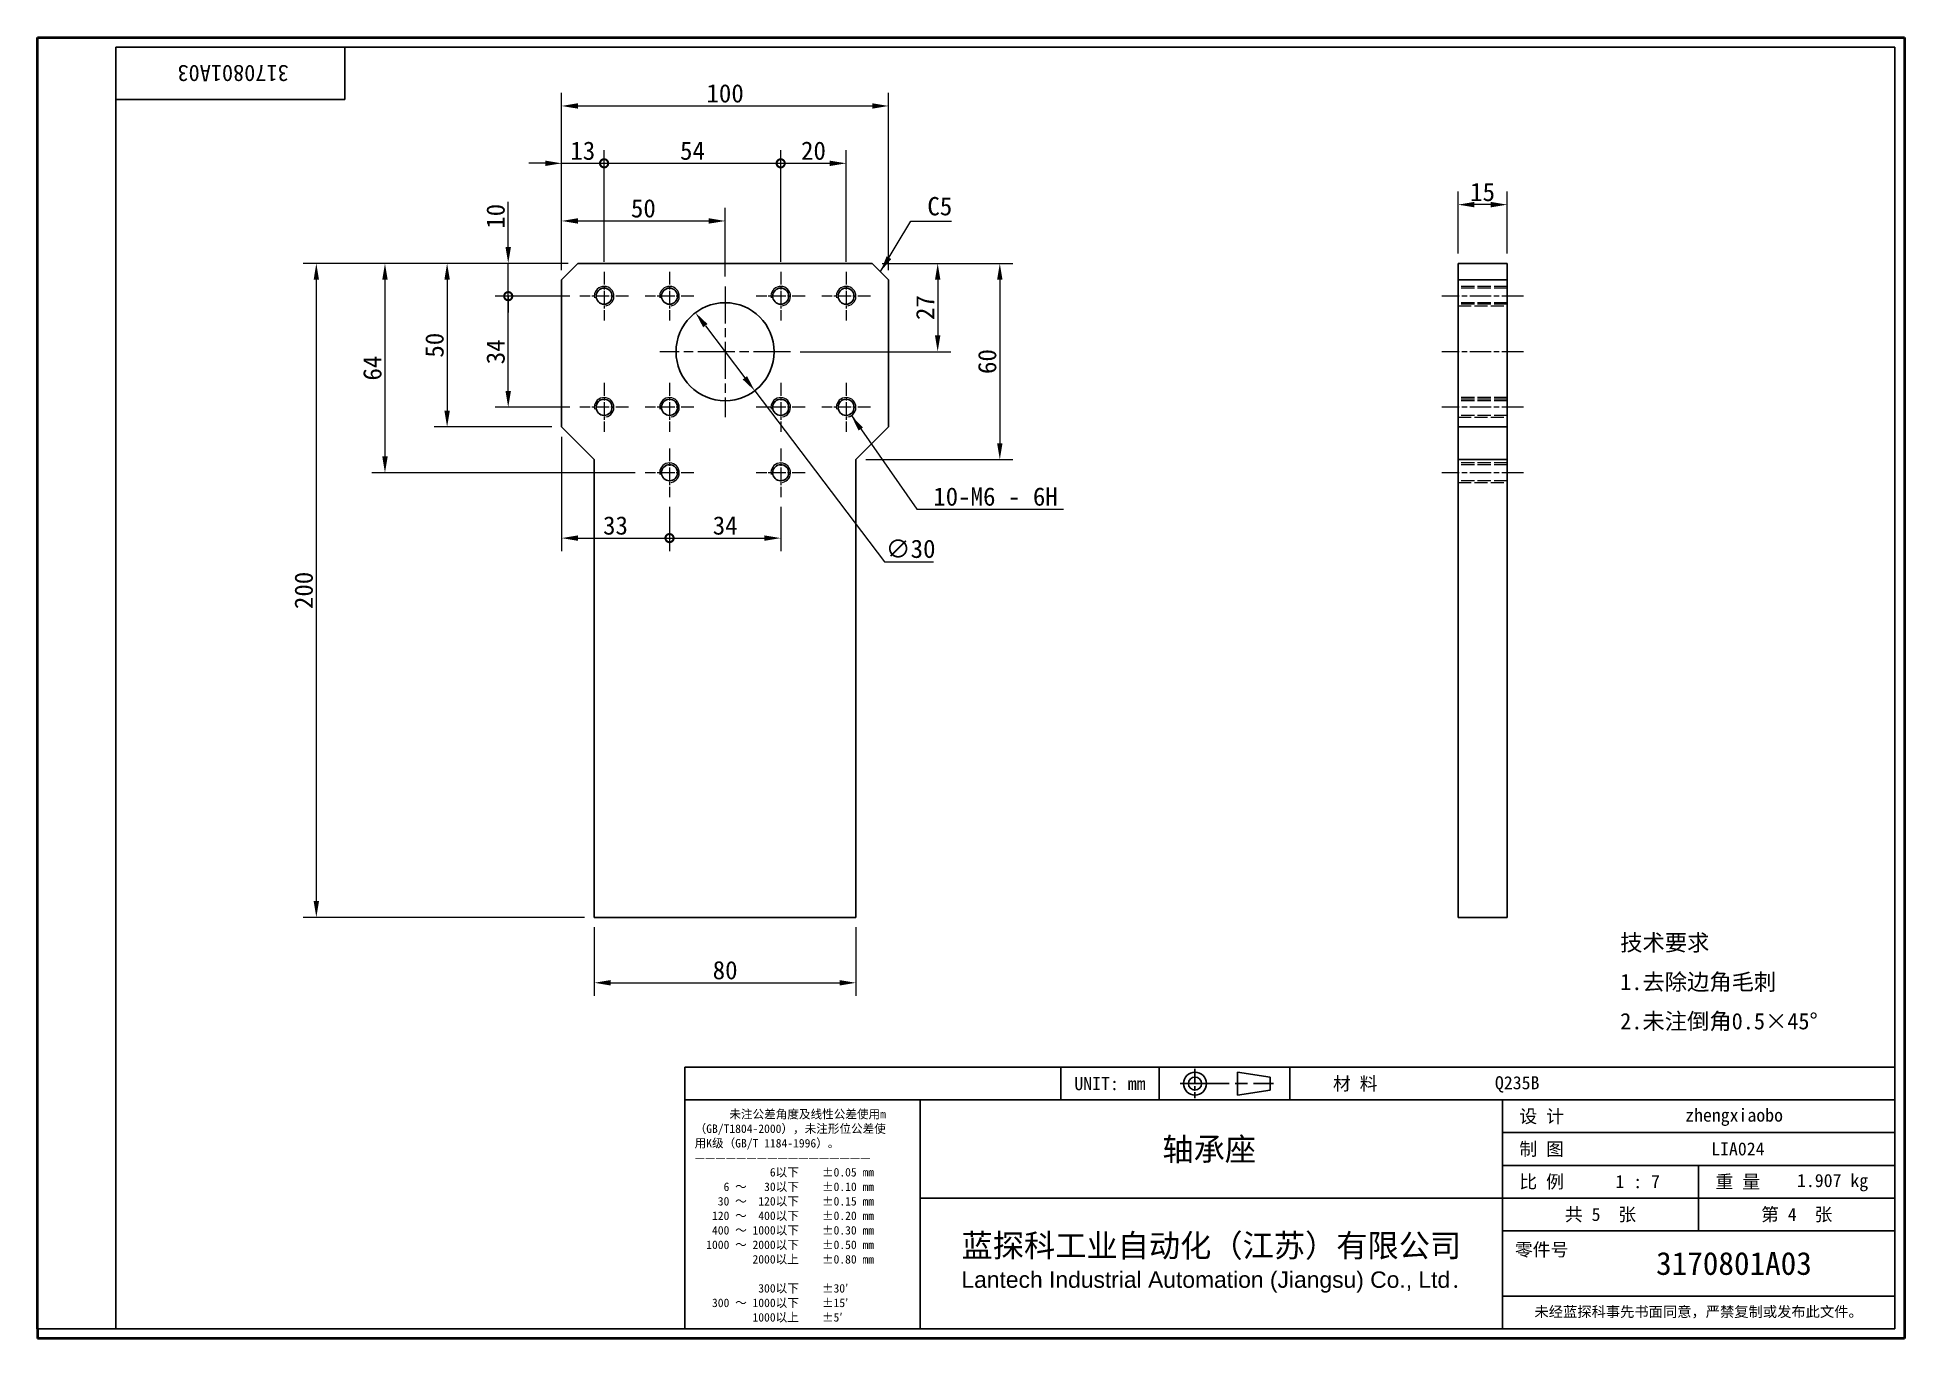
# Model space of a CAD drawing. Header units: millimetres. Extents: x 12 to 583, y 11 to 409.
import ezdxf
from ezdxf.enums import TextEntityAlignment as Align

# ---------------------------------------------------------------- set-up
doc = ezdxf.new("R2010")
doc.units = ezdxf.units.MM
doc.header["$LTSCALE"] = 2
doc.linetypes.add('CHAIN', pattern=[0.3543, 0.2362, -0.0295, 0.0591, -0.0295])
doc.linetypes.add('DASHED', pattern=[0.2067, 0.1654, -0.0413])
for name, color, linetype, lineweight in [('1', 7, 'Continuous', 18), ('可见 (ISO)', 7, 'Continuous', 25), ('可见窄的 (ISO)', 7, 'Continuous', 18), ('图框 (ISO)', 7, 'Continuous', 35), ('标题 (ISO)', 7, 'Continuous', 25)]:
    doc.layers.add(name, color=color, linetype=linetype, lineweight=lineweight)
for name, color, linetype, lineweight, true_color in [('中心标记 (ISO)', 1, 'CHAIN', 18, 0xff0000), ('中心线 (ISO)', 1, 'CHAIN', 18, 0xff0000), ('尺寸 (ISO)', 7, 'Continuous', 18, 0x008000), ('符号 (ISO)', 7, 'Continuous', 18, 0x008000), ('隐藏 (ISO)', 5, 'DASHED', 18, 0x0000ff)]:
    doc.layers.add(name, color=color, linetype=linetype, lineweight=lineweight, true_color=true_color)
doc.styles.add('文本样式164', font='SimSun.ttf')
doc.styles.add('文本样式165', font='SimSun.ttf')
doc.styles.add('文本样式74', font='SimSun.ttf')
doc.styles.add('最新国标', font='simfang.ttf')
doc.styles.add('注释文本 (ISO)', font='simfang.ttf')
doc.dimstyles.new('默认 (GB)', dxfattribs={"dimscale": 2, "dimtxt": 2.8, "dimasz": 2.5, "dimexe": 2, "dimexo": 1.5, "dimgap": 0.5, "dimtad": 1, "dimtoh": 1, "dimdsep": 46, "dimtxsty": '最新国标', "dimcen": 0.09, "dimdle": 10, "dimclrd": 256, "dimclre": 256, "dimclrt": 256, "dimaunit": 1, "dimadec": 3, "dimazin": 2, "dimtfac": 0.535714, "dimtdec": 3, "dimtmove": 0, "dimatfit": 3, "dimfxl": 0, "dimtolj": 1, "dimlwd": -1, "dimlwe": -1, "dimarcsym": 0})
doc.dimstyles.new('默认 (GB)$7', dxfattribs={"dimscale": 2, "dimtxt": 2.8, "dimasz": 2.5, "dimexe": 2, "dimexo": 1.5, "dimgap": 0.5, "dimtad": 1, "dimtoh": 1, "dimdsep": 46, "dimtxsty": '最新国标', "dimcen": 0.09, "dimdle": 10, "dimclrd": 256, "dimclre": 256, "dimclrt": 256, "dimaunit": 1, "dimadec": 3, "dimazin": 2, "dimtfac": 0.535714, "dimtdec": 3, "dimtmove": 0, "dimatfit": 3, "dimfxl": 0, "dimtolj": 1, "dimlwd": -1, "dimlwe": -1, "dimarcsym": 0})

# ---------------------------------------------------------------- blocks, each defined once
blk = doc.blocks.new('图框 最新国标')
at = {"layer": '图框 (ISO)'}
for p, q in [((6, 7), (6, 204.5)), ((6, 204.5), (291.5, 204.5)), ((291.5, 204.5), (291.5, 5.5)), ((6, 7), (6, 5.5)), ((6, 7), (6, 5.5)), ((291.5, 5.5), (6, 5.5))]:
    blk.add_line(p, q, dxfattribs=at)
at = {"layer": '图框 (ISO)', "color": 7, "linetype": 'Continuous', "lineweight": 25}
for p, q in [((18, 203), (290, 203)), ((18, 7), (18, 203)), ((18, 203), (290, 203)), ((53, 203), (53, 195)), ((290, 203), (290, 7)), ((290, 203), (290, 7)), ((53, 195), (18, 195)), ((290, 7), (6, 7)), ((290, 7), (18, 7))]:
    blk.add_line(p, q, dxfattribs=at)
at = {"layer": '图框 (ISO)', "style": '文本样式74'}
blk.add_attdef('零件代号_001', (44.43, 200.25), '', height=2.5, rotation=180, dxfattribs=at)
blk = doc.blocks.new('标题栏 最新国标')
at = {"layer": '标题 (ISO)'}
for p, q in [((381.98, -183.84), (196.98, -183.84)), ((196.98, -183.84), (196.98, -223.84)), ((254.48, -183.84), (254.48, -188.84)), ((269.48, -183.84), (269.48, -188.84)), ((281.48, -188.09), (281.48, -184.59)), ((281.48, -184.59), (286.48, -185.34)), ((286.48, -185.34), (286.48, -187.34)), ((289.48, -183.84), (289.48, -188.84)), ((381.98, -223.84), (381.98, -183.84)), ((383.48, -183.84), (383.48, -225.34)), ((286.48, -187.34), (281.48, -188.09)), ((196.98, -188.84), (381.98, -188.84)), ((232.98, -188.84), (232.98, -223.84)), ((321.98, -188.84), (321.98, -223.84)), ((321.98, -193.84), (381.98, -193.84)), ((321.98, -198.84), (381.98, -198.84)), ((351.98, -198.84), (351.98, -208.84)), ((321.98, -203.84), (232.98, -203.84)), ((321.98, -203.84), (381.98, -203.84)), ((321.98, -208.84), (381.98, -208.84)), ((321.98, -218.84), (381.98, -218.84)), ((196.98, -223.84), (381.98, -223.84)), ((383.48, -225.34), (196.98, -225.34))]:
    blk.add_line(p, q, dxfattribs=at)
at = {"layer": '标题 (ISO)', "linetype": 'CHAIN', "ltscale": 5.000333}
blk.add_line((274.98, -184.09), (274.98, -188.59), dxfattribs=at)
at = {"layer": '标题 (ISO)', "linetype": 'CHAIN', "ltscale": 15.834605}
blk.add_line((272.73, -186.34), (286.98, -186.34), dxfattribs=at)
at = {"layer": '标题 (ISO)'}
for radius in [1.75, 1]:
    blk.add_circle((274.98, -186.34), radius, dxfattribs=at)
at = {"layer": '1', "style": '文本样式164'}
for s, p in [('UNIT: mm', (261.98, -186.34)), ('材 料', (299.48, -186.34)), ('设 计', (327.98, -191.34)), ('制 图', (327.98, -196.34)), ('比 例', (327.98, -201.34)), ('重 量', (357.98, -201.34)), ('共 5  张', (336.98, -206.34)), ('第 4  张', (366.98, -206.34))]:
    blk.add_text(s, height=2, dxfattribs=at).set_placement(p, align=Align.MIDDLE_CENTER)
at = {"layer": '标题 (ISO)', "style": '注释文本 (ISO)'}
for s, insert, char_height, attachment_point, line_spacing_factor in [('\\fSimSun|b0|i0;{\\H1.3000;      未注公差角度及线性公差使用m\\P}\\fSimSun|b0|i0;{\\H1.3000;（GB/T1804-2000），未注形位公差使\\P}\\fSimSun|b0|i0;{\\H1.3000;用K级（GB/T 1184-1996）。\\P}\\fSimSun|b0|i0;{\\H1.3000;—————————————————\\P}\\fSimSun|b0|i0;{\\H1.3000;             6以下    ±0.05 mm\\P}\\fSimSun|b0|i0;{\\H1.3000;     6 ～   30以下    ±0.10 mm\\P}\\fSimSun|b0|i0;{\\H1.3000;    30 ～  120以下    ±0.15 mm\\P}\\fSimSun|b0|i0;{\\H1.3000;   120 ～  400以下    ±0.20 mm\\P}\\fSimSun|b0|i0;{\\H1.3000;   400 ～ 1000以下    ±0.30 mm\\P}\\fSimSun|b0|i0;{\\H1.3000;  1000 ～ 2000以下    ±0.50 mm\\P}\\fSimSun|b0|i0;{\\H1.3000;          2000以上    ±0.80 mm\\P}\\fSimSun|b0|i0;{\\H1.3000;\\P}\\fSimSun|b0|i0;{\\H1.3000;           300以下    ±30′\\P}\\fSimSun|b0|i0;{\\H1.3000;   300 ～ 1000以下    ±15′\\P}\\fSimSun|b0|i0;{\\H1.3000;          1000以上    ±5′}', (198.48, -206.63), 1.3, 4, 1.023913), ('{\\fMicrosoft YaHei|b0|i0|c134|p34;\\H1.75x;蓝探科工业自动化（江苏）有限公司\\P\\fArial|b0|i0|c0|p34;\\H0.71429x;Lantech Industrial Automation (Jiangsu) Co., Ltd\\fFangSong|b0|i0|c134|p49;.\\H1.15195x; }', (277.48, -213.84), 2, 5, 0.978695)]:
    blk.add_mtext(s, dxfattribs=dict(at, insert=insert, char_height=char_height, attachment_point=attachment_point, line_spacing_factor=line_spacing_factor))
at = {"layer": '标题 (ISO)', "attachment_point": 5, "style": '注释文本 (ISO)'}
for s, insert, char_height in [('\\fFangSong|b0|i0;LIA024', (357.98, -196.34), 2), ('\\fFangSong|b0|i0;零件号', (327.98, -211.84), 2), ('\\fSimSun|b0|i0;{\\H1.6000;未经蓝探科事先书面同意，严禁复制或发布此文件。}', (351.98, -221.34), 1.6)]:
    blk.add_mtext(s, dxfattribs=dict(at, insert=insert, char_height=char_height))
at = {"layer": '标题 (ISO)'}
for tag, p, height, style in [('材料_001', (320.84, -187.21), 2, '注释文本 (ISO)'), ('设计人_001', (349.92, -192.16), 2, '注释文本 (ISO)'), ('库存编号_001', (269.99, -198.13), 3.5, '文本样式165'), ('视图比例_001', (339.26, -202.33), 2, '注释文本 (ISO)'), ('质量\\P3;_001', (367.02, -202.16), 2, '注释文本 (ISO)'), ('零件代号_001', (345.48, -215.59), 3.5, '文本样式165')]:
    blk.add_attdef(tag, p, '', height=height, dxfattribs=dict(at, style=style))
blk = doc.blocks.new('_DotSmall')
at = {"color": 0, "linetype": 'ByBlock', "const_width": 0.5}
blk.add_lwpolyline([(-0.0625, 0, 1), (0.0625, 0, 1)], format="xyb", close=True, dxfattribs=at)
blk = doc.blocks.new('*D5')
at = {"layer": 'Defpoints', "color": 0, "transparency": 16777216}
for p in [(185.31, 370.47), (185.31, 337.3), (172.31, 334.84)]:
    blk.add_point(p, dxfattribs=at)
at = {"layer": '尺寸 (ISO)', "color": 116, "true_color": 0x00803f, "transparency": 16777216}
for p, q in [((172.31, 337.84), (172.31, 374.47)), ((185.31, 340.3), (185.31, 374.47)), ((167.31, 370.47), (162.31, 370.47)), ((172.31, 370.47), (177.31, 370.47)), ((177.31, 370.47), (185.31, 370.47))]:
    blk.add_line(p, q, dxfattribs=at)
blk.add_solid([(167.31, 371.3), (167.31, 369.64), (172.31, 370.47)], dxfattribs=at)
at = {"layer": '尺寸 (ISO)', "color": 116, "true_color": 0x00803f, "transparency": 16777216, "xscale": 5, "yscale": 5, "zscale": 5, "rotation": 180}
blk.add_blockref('_DotSmall', (185.31, 370.47), dxfattribs=at)
at = {"layer": '尺寸 (ISO)', "transparency": 16777216, "insert": (178.79, 374.3), "char_height": 5.6, "attachment_point": 5, "style": '最新国标'}
blk.add_mtext('\\A1;13', dxfattribs=at)
blk = doc.blocks.new('*D7')
at = {"layer": 'Defpoints', "color": 0, "transparency": 16777216}
for p in [(239.31, 370.47), (185.31, 337.3), (239.31, 337.3)]:
    blk.add_point(p, dxfattribs=at)
at = {"layer": '尺寸 (ISO)', "color": 116, "true_color": 0x00803f, "transparency": 16777216}
for p, q in [((185.31, 340.3), (185.31, 374.47)), ((239.31, 340.3), (239.31, 374.47)), ((185.31, 370.47), (239.31, 370.47))]:
    blk.add_line(p, q, dxfattribs=at)
at = {"layer": '尺寸 (ISO)', "color": 116, "true_color": 0x00803f, "transparency": 16777216, "xscale": 5, "yscale": 5, "zscale": 5, "rotation": 180}
blk.add_blockref('_DotSmall', (185.31, 370.47), dxfattribs=at)
at = {"layer": '尺寸 (ISO)', "color": 116, "true_color": 0x00803f, "transparency": 16777216, "xscale": 5, "yscale": 5, "zscale": 5}
blk.add_blockref('_DotSmall', (239.31, 370.47), dxfattribs=at)
at = {"layer": '尺寸 (ISO)', "transparency": 16777216, "insert": (212.33, 374.3), "char_height": 5.6, "attachment_point": 5, "style": '最新国标'}
blk.add_mtext('\\A1;54', dxfattribs=at)
blk = doc.blocks.new('*D8')
at = {"layer": 'Defpoints', "color": 0, "transparency": 16777216}
for p in [(259.31, 370.47), (239.31, 337.3), (259.31, 337.3)]:
    blk.add_point(p, dxfattribs=at)
at = {"layer": '尺寸 (ISO)', "color": 116, "true_color": 0x00803f, "transparency": 16777216}
for p, q in [((239.31, 340.3), (239.31, 374.47)), ((259.31, 340.3), (259.31, 374.47)), ((239.31, 370.47), (254.31, 370.47))]:
    blk.add_line(p, q, dxfattribs=at)
blk.add_solid([(254.31, 371.3), (254.31, 369.64), (259.31, 370.47)], dxfattribs=at)
at = {"layer": '尺寸 (ISO)', "color": 116, "true_color": 0x00803f, "transparency": 16777216, "xscale": 5, "yscale": 5, "zscale": 5, "rotation": 180}
blk.add_blockref('_DotSmall', (239.31, 370.47), dxfattribs=at)
at = {"layer": '尺寸 (ISO)', "transparency": 16777216, "insert": (249.33, 374.3), "char_height": 5.6, "attachment_point": 5, "style": '最新国标'}
blk.add_mtext('\\A1;20', dxfattribs=at)
blk = doc.blocks.new('*D9')
at = {"layer": 'Defpoints', "color": 0, "transparency": 16777216}
for p in [(222.31, 352.84), (172.31, 334.84), (222.31, 332.84)]:
    blk.add_point(p, dxfattribs=at)
at = {"layer": '尺寸 (ISO)', "color": 116, "true_color": 0x00803f, "transparency": 16777216}
for p, q in [((172.31, 337.84), (172.31, 356.84)), ((222.31, 335.84), (222.31, 356.84)), ((177.31, 352.84), (217.31, 352.84))]:
    blk.add_line(p, q, dxfattribs=at)
for points in [[(177.31, 353.67), (177.31, 352.01), (172.31, 352.84)], [(217.31, 353.67), (217.31, 352.01), (222.31, 352.84)]]:
    blk.add_solid(points, dxfattribs=at)
at = {"layer": '尺寸 (ISO)', "transparency": 16777216, "insert": (197.31, 356.67), "char_height": 5.6, "attachment_point": 5, "style": '最新国标'}
blk.add_mtext('\\A1;50', dxfattribs=at)
blk = doc.blocks.new('*D10')
at = {"layer": 'Defpoints', "color": 0, "transparency": 16777216}
for p in [(155.99, 329.84), (177.85, 329.84), (177.85, 295.84)]:
    blk.add_point(p, dxfattribs=at)
at = {"layer": '尺寸 (ISO)', "color": 116, "true_color": 0x00803f, "transparency": 16777216}
for p, q in [((174.85, 329.84), (151.99, 329.84)), ((155.99, 300.84), (155.99, 329.84)), ((174.85, 295.84), (151.99, 295.84))]:
    blk.add_line(p, q, dxfattribs=at)
blk.add_solid([(155.16, 300.84), (156.82, 300.84), (155.99, 295.84)], dxfattribs=at)
at = {"layer": '尺寸 (ISO)', "color": 116, "true_color": 0x00803f, "transparency": 16777216, "xscale": 5, "yscale": 5, "zscale": 5, "rotation": 90}
blk.add_blockref('_DotSmall', (155.99, 329.84), dxfattribs=at)
at = {"layer": '尺寸 (ISO)', "transparency": 16777216, "insert": (152.16, 312.82), "char_height": 5.6, "attachment_point": 5, "rotation": 90, "style": '最新国标'}
blk.add_mtext('\\A1;34', dxfattribs=at)
blk = doc.blocks.new('*D11')
at = {"layer": 'Defpoints', "color": 0, "transparency": 16777216}
for p in [(155.99, 339.84), (177.31, 339.84), (177.85, 329.84)]:
    blk.add_point(p, dxfattribs=at)
at = {"layer": '尺寸 (ISO)', "color": 116, "true_color": 0x00803f, "transparency": 16777216}
for p, q in [((155.99, 344.84), (155.99, 358.69)), ((174.31, 339.84), (151.99, 339.84)), ((155.99, 329.84), (155.99, 339.84)), ((174.85, 329.84), (151.99, 329.84)), ((155.99, 329.84), (155.99, 324.84))]:
    blk.add_line(p, q, dxfattribs=at)
blk.add_solid([(155.16, 344.84), (156.82, 344.84), (155.99, 339.84)], dxfattribs=at)
at = {"layer": '尺寸 (ISO)', "color": 116, "true_color": 0x00803f, "transparency": 16777216, "xscale": 5, "yscale": 5, "zscale": 5, "rotation": 90}
blk.add_blockref('_DotSmall', (155.99, 329.84), dxfattribs=at)
at = {"layer": '尺寸 (ISO)', "transparency": 16777216, "insert": (152.16, 354.26), "char_height": 5.6, "attachment_point": 5, "rotation": 90, "style": '最新国标'}
blk.add_mtext('\\A1;10', dxfattribs=at)
blk = doc.blocks.new('*D12')
at = {"layer": 'Defpoints', "color": 0, "transparency": 16777216}
for p in [(267.31, 339.84), (242.31, 312.84), (287.31, 312.84)]:
    blk.add_point(p, dxfattribs=at)
at = {"layer": '尺寸 (ISO)', "color": 116, "true_color": 0x00803f, "transparency": 16777216}
for p, q in [((270.31, 339.84), (291.31, 339.84)), ((287.31, 334.84), (287.31, 317.84)), ((245.31, 312.84), (291.31, 312.84))]:
    blk.add_line(p, q, dxfattribs=at)
for points in [[(286.48, 334.84), (288.14, 334.84), (287.31, 339.84)], [(286.48, 317.84), (288.14, 317.84), (287.31, 312.84)]]:
    blk.add_solid(points, dxfattribs=at)
at = {"layer": '尺寸 (ISO)', "transparency": 16777216, "insert": (283.48, 326.34), "char_height": 5.6, "attachment_point": 5, "rotation": 90, "style": '最新国标'}
blk.add_mtext('\\A1;27', dxfattribs=at)
blk = doc.blocks.new('*D13')
at = {"layer": 'Defpoints', "color": 0, "transparency": 16777216}
for p in [(177.31, 339.84), (118.3, 275.84), (197.85, 275.84)]:
    blk.add_point(p, dxfattribs=at)
at = {"layer": '尺寸 (ISO)', "color": 116, "true_color": 0x00803f, "transparency": 16777216}
for p, q in [((174.31, 339.84), (114.3, 339.84)), ((118.3, 334.84), (118.3, 280.84)), ((194.85, 275.84), (114.3, 275.84))]:
    blk.add_line(p, q, dxfattribs=at)
for points in [[(117.47, 334.84), (119.13, 334.84), (118.3, 339.84)], [(117.47, 280.84), (119.13, 280.84), (118.3, 275.84)]]:
    blk.add_solid(points, dxfattribs=at)
at = {"layer": '尺寸 (ISO)', "transparency": 16777216, "insert": (114.47, 307.84), "char_height": 5.6, "attachment_point": 5, "rotation": 90, "style": '最新国标'}
blk.add_mtext('\\A1;64', dxfattribs=at)
blk = doc.blocks.new('*D14')
at = {"layer": 'Defpoints', "color": 0, "transparency": 16777216}
for p in [(172.31, 289.84), (205.31, 268.38), (205.31, 255.84)]:
    blk.add_point(p, dxfattribs=at)
at = {"layer": '尺寸 (ISO)', "color": 116, "true_color": 0x00803f, "transparency": 16777216}
for p, q in [((172.31, 286.84), (172.31, 251.84)), ((205.31, 265.38), (205.31, 251.84)), ((177.31, 255.84), (205.31, 255.84))]:
    blk.add_line(p, q, dxfattribs=at)
blk.add_solid([(177.31, 256.67), (177.31, 255.01), (172.31, 255.84)], dxfattribs=at)
at = {"layer": '尺寸 (ISO)', "color": 116, "true_color": 0x00803f, "transparency": 16777216, "xscale": 5, "yscale": 5, "zscale": 5}
blk.add_blockref('_DotSmall', (205.31, 255.84), dxfattribs=at)
at = {"layer": '尺寸 (ISO)', "transparency": 16777216, "insert": (188.79, 259.67), "char_height": 5.6, "attachment_point": 5, "style": '最新国标'}
blk.add_mtext('\\A1;33', dxfattribs=at)
blk = doc.blocks.new('*D15')
at = {"layer": 'Defpoints', "color": 0, "transparency": 16777216}
for p in [(205.31, 268.38), (239.31, 268.38), (239.31, 255.84)]:
    blk.add_point(p, dxfattribs=at)
at = {"layer": '尺寸 (ISO)', "color": 116, "true_color": 0x00803f, "transparency": 16777216}
for p, q in [((205.31, 265.38), (205.31, 251.84)), ((239.31, 265.38), (239.31, 251.84)), ((205.31, 255.84), (234.31, 255.84))]:
    blk.add_line(p, q, dxfattribs=at)
blk.add_solid([(234.31, 256.67), (234.31, 255.01), (239.31, 255.84)], dxfattribs=at)
at = {"layer": '尺寸 (ISO)', "color": 116, "true_color": 0x00803f, "transparency": 16777216, "xscale": 5, "yscale": 5, "zscale": 5, "rotation": 180}
blk.add_blockref('_DotSmall', (205.31, 255.84), dxfattribs=at)
at = {"layer": '尺寸 (ISO)', "transparency": 16777216, "insert": (222.33, 259.67), "char_height": 5.6, "attachment_point": 5, "style": '最新国标'}
blk.add_mtext('\\A1;34', dxfattribs=at)
blk = doc.blocks.new('*D16')
at = {"layer": 'Defpoints', "color": 0, "transparency": 16777216}
for p in [(272.31, 388.01), (172.31, 334.84), (272.31, 334.84)]:
    blk.add_point(p, dxfattribs=at)
at = {"layer": '尺寸 (ISO)', "color": 116, "true_color": 0x00803f, "transparency": 16777216}
for p, q in [((172.31, 337.84), (172.31, 392.01)), ((272.31, 337.84), (272.31, 392.01)), ((177.31, 388.01), (267.31, 388.01))]:
    blk.add_line(p, q, dxfattribs=at)
for points in [[(177.31, 388.84), (177.31, 387.18), (172.31, 388.01)], [(267.31, 388.84), (267.31, 387.18), (272.31, 388.01)]]:
    blk.add_solid(points, dxfattribs=at)
at = {"layer": '尺寸 (ISO)', "transparency": 16777216, "insert": (222.31, 391.84), "char_height": 5.6, "attachment_point": 5, "style": '最新国标'}
blk.add_mtext('\\A1;100', dxfattribs=at)
blk = doc.blocks.new('*D17')
at = {"layer": 'Defpoints', "color": 0, "transparency": 16777216}
for p in [(177.31, 339.84), (97.31, 139.84), (182.31, 139.84)]:
    blk.add_point(p, dxfattribs=at)
at = {"layer": '尺寸 (ISO)', "color": 116, "true_color": 0x00803f, "transparency": 16777216}
for p, q in [((174.31, 339.84), (93.31, 339.84)), ((97.31, 334.84), (97.31, 144.84)), ((179.31, 139.84), (93.31, 139.84))]:
    blk.add_line(p, q, dxfattribs=at)
for points in [[(96.48, 334.84), (98.14, 334.84), (97.31, 339.84)], [(96.48, 144.84), (98.14, 144.84), (97.31, 139.84)]]:
    blk.add_solid(points, dxfattribs=at)
at = {"layer": '尺寸 (ISO)', "transparency": 16777216, "insert": (93.48, 239.84), "char_height": 5.6, "attachment_point": 5, "rotation": 90, "style": '最新国标'}
blk.add_mtext('\\A1;200', dxfattribs=at)
blk = doc.blocks.new('*D18')
at = {"layer": 'Defpoints', "color": 0, "transparency": 16777216}
for p in [(182.31, 139.84), (262.31, 139.84), (262.31, 119.84)]:
    blk.add_point(p, dxfattribs=at)
at = {"layer": '尺寸 (ISO)', "color": 116, "true_color": 0x00803f, "transparency": 16777216}
for p, q in [((182.31, 136.84), (182.31, 115.84)), ((262.31, 136.84), (262.31, 115.84)), ((187.31, 119.84), (257.31, 119.84))]:
    blk.add_line(p, q, dxfattribs=at)
for points in [[(187.31, 120.67), (187.31, 119.01), (182.31, 119.84)], [(257.31, 120.67), (257.31, 119.01), (262.31, 119.84)]]:
    blk.add_solid(points, dxfattribs=at)
at = {"layer": '尺寸 (ISO)', "transparency": 16777216, "insert": (222.31, 123.67), "char_height": 5.6, "attachment_point": 5, "style": '最新国标'}
blk.add_mtext('\\A1;80', dxfattribs=at)
blk = doc.blocks.new('*D19')
at = {"layer": 'Defpoints', "color": 0, "transparency": 16777216}
for p in [(446.43, 357.83), (446.43, 339.84), (461.43, 339.84)]:
    blk.add_point(p, dxfattribs=at)
at = {"layer": '尺寸 (ISO)', "color": 116, "true_color": 0x00803f, "transparency": 16777216}
for p, q in [((446.43, 342.84), (446.43, 361.83)), ((461.43, 342.84), (461.43, 361.83)), ((456.43, 357.83), (451.43, 357.83))]:
    blk.add_line(p, q, dxfattribs=at)
for points in [[(451.43, 358.67), (451.43, 357), (446.43, 357.83)], [(456.43, 358.67), (456.43, 357), (461.43, 357.83)]]:
    blk.add_solid(points, dxfattribs=at)
at = {"layer": '尺寸 (ISO)', "transparency": 16777216, "insert": (453.93, 361.67), "char_height": 5.6, "attachment_point": 5, "style": '最新国标'}
blk.add_mtext('\\A1;15', dxfattribs=at)
blk = doc.blocks.new('*D20')
at = {"layer": 'Defpoints', "color": 0, "transparency": 16777216}
for p in [(213.25, 324.79), (231.37, 300.89)]:
    blk.add_point(p, dxfattribs=at)
at = {"layer": '尺寸 (ISO)', "color": 116, "true_color": 0x00803f, "transparency": 16777216}
for p, q in [((216.27, 320.81), (228.35, 304.87)), ((231.37, 300.89), (271.06, 248.55)), ((271.06, 248.55), (286.01, 248.55))]:
    blk.add_line(p, q, dxfattribs=at)
for points in [[(216.93, 321.31), (215.6, 320.31), (213.25, 324.79)], [(229.02, 305.38), (227.69, 304.37), (231.37, 300.89)]]:
    blk.add_solid(points, dxfattribs=at)
at = {"layer": '尺寸 (ISO)', "transparency": 16777216, "insert": (279.03, 252.54), "char_height": 5.6, "attachment_point": 5, "style": '最新国标'}
blk.add_mtext('\\A1;∅30', dxfattribs=at)
blk = doc.blocks.new('*D21')
at = {"layer": 'Defpoints', "color": 0, "transparency": 16777216}
for p in [(177.31, 339.84), (137.3, 289.84), (172.31, 289.84)]:
    blk.add_point(p, dxfattribs=at)
at = {"layer": '尺寸 (ISO)', "color": 116, "true_color": 0x00803f, "transparency": 16777216}
for p, q in [((174.31, 339.84), (133.3, 339.84)), ((137.3, 334.84), (137.3, 294.84)), ((169.31, 289.84), (133.3, 289.84))]:
    blk.add_line(p, q, dxfattribs=at)
for points in [[(136.47, 334.84), (138.14, 334.84), (137.3, 339.84)], [(136.47, 294.84), (138.14, 294.84), (137.3, 289.84)]]:
    blk.add_solid(points, dxfattribs=at)
at = {"layer": '尺寸 (ISO)', "transparency": 16777216, "insert": (133.47, 314.84), "char_height": 5.6, "attachment_point": 5, "rotation": 90, "style": '最新国标'}
blk.add_mtext('\\A1;50', dxfattribs=at)
blk = doc.blocks.new('*D22')
at = {"layer": 'Defpoints', "color": 0, "transparency": 16777216}
for p in [(267.31, 339.84), (262.31, 279.84), (306.31, 279.84)]:
    blk.add_point(p, dxfattribs=at)
at = {"layer": '尺寸 (ISO)', "color": 116, "true_color": 0x00803f, "transparency": 16777216}
for p, q in [((270.31, 339.84), (310.31, 339.84)), ((306.31, 334.84), (306.31, 284.84)), ((265.31, 279.84), (310.31, 279.84))]:
    blk.add_line(p, q, dxfattribs=at)
for points in [[(305.48, 334.84), (307.14, 334.84), (306.31, 339.84)], [(305.48, 284.84), (307.14, 284.84), (306.31, 279.84)]]:
    blk.add_solid(points, dxfattribs=at)
at = {"layer": '尺寸 (ISO)', "transparency": 16777216, "insert": (302.48, 309.84), "char_height": 5.6, "attachment_point": 5, "rotation": 90, "style": '最新国标'}
blk.add_mtext('\\A1;60', dxfattribs=at)

msp = doc.modelspace()

# ---------------------------------------------------------------- linework, layer by layer
at = {"layer": '中心标记 (ISO)', "ltscale": 8.287841}
for p, q in [((185.31, 337.299), (185.31, 322.382)), ((205.31, 337.299), (205.31, 322.382)), ((239.31, 337.299), (239.31, 322.382)), ((259.31, 337.299), (259.31, 322.382)), ((192.769, 329.841), (177.852, 329.841)), ((212.769, 329.841), (197.852, 329.841)), ((246.769, 329.841), (231.852, 329.841)), ((266.769, 329.841), (251.852, 329.841)), ((185.31, 303.299), (185.31, 288.382)), ((205.31, 303.299), (205.31, 288.382)), ((239.31, 303.299), (239.31, 288.382)), ((259.31, 303.299), (259.31, 288.382)), ((192.769, 295.841), (177.852, 295.841)), ((212.769, 295.841), (197.852, 295.841)), ((246.769, 295.841), (231.852, 295.841)), ((266.769, 295.841), (251.852, 295.841)), ((205.31, 283.299), (205.31, 268.382)), ((239.31, 283.299), (239.31, 268.382)), ((212.769, 275.841), (197.852, 275.841)), ((246.769, 275.841), (231.852, 275.841))]:
    msp.add_line(p, q, dxfattribs=at)
at = {"layer": '中心标记 (ISO)', "ltscale": 23.990969}
for p, q in [((222.31, 332.841), (222.31, 292.841)), ((242.31, 312.841), (202.31, 312.841))]:
    msp.add_line(p, q, dxfattribs=at)
at = {"layer": '中心线 (ISO)', "ltscale": 13.889993}
for p, q in [((466.43, 329.841), (441.43, 329.841)), ((466.43, 312.841), (441.43, 312.841)), ((466.43, 295.841), (441.43, 295.841)), ((466.43, 275.841), (441.43, 275.841))]:
    msp.add_line(p, q, dxfattribs=at)
at = {"layer": '可见 (ISO)'}
for p, q in [((172.31, 334.841), (177.31, 339.841)), ((177.31, 339.841), (267.31, 339.841)), ((267.31, 339.841), (272.31, 334.841)), ((446.43, 339.841), (446.43, 334.841)), ((461.43, 339.841), (446.43, 339.841)), ((461.43, 334.841), (461.43, 339.841)), ((172.31, 289.841), (172.31, 334.841)), ((272.31, 334.841), (272.31, 289.841)), ((446.43, 334.841), (461.43, 334.841)), ((446.43, 289.841), (446.43, 334.841)), ((461.43, 289.841), (461.43, 334.841)), ((182.31, 279.841), (172.31, 289.841)), ((272.31, 289.841), (262.31, 279.841)), ((446.43, 289.841), (446.43, 279.841)), ((461.43, 289.841), (446.43, 289.841)), ((461.43, 279.841), (461.43, 289.841)), ((182.31, 279.841), (182.31, 139.841)), ((262.31, 139.841), (262.31, 279.841)), ((446.43, 279.841), (446.43, 139.841)), ((446.43, 279.841), (461.43, 279.841)), ((461.43, 279.841), (461.43, 139.841)), ((182.31, 139.841), (262.31, 139.841)), ((446.43, 139.841), (461.43, 139.841))]:
    msp.add_line(p, q, dxfattribs=at)
for centre, radius in [((185.31, 329.841), 2.458), ((205.31, 329.841), 2.458), ((239.31, 329.841), 2.458), ((259.31, 329.841), 2.458), ((222.31, 312.841), 15), ((185.31, 295.841), 2.458), ((205.31, 295.841), 2.458), ((239.31, 295.841), 2.458), ((259.31, 295.841), 2.458), ((205.31, 275.841), 2.458), ((239.31, 275.841), 2.458)]:
    msp.add_circle(centre, radius, dxfattribs=at)
at = {"layer": '可见窄的 (ISO)'}
for centre in [(185.31, 329.841), (205.31, 329.841), (239.31, 329.841), (259.31, 329.841), (185.31, 295.841), (205.31, 295.841), (205.31, 295.841), (239.31, 295.841), (259.31, 295.841), (205.31, 275.841), (239.31, 275.841)]:
    msp.add_arc(centre, 3, 280, 190, dxfattribs=at)
at = {"layer": '隐藏 (ISO)', "ltscale": 12.094824}
for p, q in [((461.43, 332.841), (446.43, 332.841)), ((461.43, 332.299), (446.43, 332.299)), ((461.43, 327.841), (446.43, 327.841)), ((461.43, 327.382), (446.43, 327.382)), ((446.43, 326.841), (461.43, 326.841)), ((461.43, 298.841), (446.43, 298.841)), ((461.43, 298.299), (446.43, 298.299)), ((461.43, 297.841), (446.43, 297.841)), ((461.43, 293.382), (446.43, 293.382)), ((446.43, 292.841), (461.43, 292.841)), ((461.43, 278.841), (446.43, 278.841)), ((461.43, 278.299), (446.43, 278.299)), ((461.43, 273.382), (446.43, 273.382)), ((446.43, 272.841), (461.43, 272.841))]:
    msp.add_line(p, q, dxfattribs=at)

# ---------------------------------------------------------------- block references
at = {"xscale": 2, "yscale": 2, "zscale": 2}
for name, p, values in [('图框 最新国标', (0, 0), {'零件代号_001': '3170801A03'}), ('标题栏 最新国标', (-183.965, 461.689), {'零件代号_001': '3170801A03', '库存编号_001': '轴承座', '质量\\P3;_001': '1.907 kg', '视图比例_001': '1 : 7', '设计人_001': 'zhengxiaobo', '材料_001': 'Q235B'})]:
    msp.add_blockref(name, p, dxfattribs=at).add_auto_attribs(values)

# ---------------------------------------------------------------- texts
at = {"layer": '符号 (ISO)', "insert": (284.152, 360.161), "char_height": 5.6, "attachment_point": 1, "style": '最新国标'}
msp.add_mtext('C5', dxfattribs=at)
at = {"layer": '符号 (ISO)'}
for s, insert, char_height, width, attachment_point, line_spacing_factor, style in [('10-M6 - 6H', (285.949, 265.67), 5.6, 42.33731, 7, 0.49, '最新国标'), ('\\fFangSong|b0|i0;{\\H5.0000;技术要求\\P}\\fFangSong|b0|i0;{\\H5.0000;1.去除边角毛刺\\P}\\fFangSong|b0|i0;{\\H5.0000;2.未注倒角0.5×45°}', (496.012, 119.812), 5, 71.11111, 4, 1.441304, '注释文本 (ISO)')]:
    msp.add_mtext(s, dxfattribs=dict(at, insert=insert, char_height=char_height, width=width, attachment_point=attachment_point, line_spacing_factor=line_spacing_factor, style=style))

# ---------------------------------------------------------------- dimensions: what is measured, and where the dimension line sits
at = {"layer": '尺寸 (ISO)', "color": 116, "true_color": 0x00803f}
for base, p2, picture, middle in [((272.31, 388.011), (272.31, 334.841), '*D16', (222.31, 388.011)), ((222.31, 352.841), (222.31, 332.841), '*D9', (197.31, 352.841))]:
    dim = msp.add_linear_dim(base=base, p1=(172.31, 334.841), p2=p2, dimstyle='默认 (GB)', override={"dimgap": 0.5, "dimtoh": 0, "dimdec": 2, "dimtol": 0, "dimlim": 0, "dimtp": 0, "dimtm": 0, "dimtdec": 3, "dimtofl": 0, "dimatfit": 1}, dxfattribs=at)
    dim.commit()
    dim.dimension.update_dxf_attribs({"geometry": picture, "text_midpoint": middle, "dimtype": 160})
for base, p1, p2, angle, override, picture, middle in [((185.31, 370.471), (172.31, 334.841), (185.31, 337.299), 180, {"dimgap": 0.5, "dimtoh": 0, "dimdec": 2, "dimblk2": 'DotSmall', "dimsah": 1, "dimdle": 0, "dimtol": 0, "dimlim": 0, "dimtp": 0, "dimtm": 0, "dimtdec": 3, "dimtofl": 0}, '*D5', (178.79, 370.471)), ((239.31, 370.471), (185.31, 337.299), (239.31, 337.299), 180, {"dimgap": 0.5, "dimtoh": 0, "dimdec": 2, "dimblk1": 'DotSmall', "dimblk2": 'DotSmall', "dimsah": 1, "dimdle": 0, "dimtol": 0, "dimlim": 0, "dimtp": 0, "dimtm": 0, "dimtdec": 3, "dimtofl": 0, "dimatfit": 1}, '*D7', (212.33, 370.471)), ((259.31, 370.471), (239.31, 337.299), (259.31, 337.299), 180, {"dimgap": 0.5, "dimtoh": 0, "dimdec": 2, "dimblk1": 'DotSmall', "dimsah": 1, "dimdle": 0, "dimtol": 0, "dimlim": 0, "dimtp": 0, "dimtm": 0, "dimtdec": 3, "dimtofl": 0, "dimatfit": 1}, '*D8', (249.33, 370.471)), ((446.43, 357.834), (461.43, 339.841), (446.43, 339.841), 180, {"dimgap": 0.5, "dimtoh": 0, "dimdec": 2, "dimtol": 0, "dimlim": 0, "dimtp": 0, "dimtm": 0, "dimtdec": 3, "dimtofl": 0, "dimatfit": 1}, '*D19', (453.93, 357.834)), ((155.991, 339.841), (177.852, 329.841), (177.31, 339.841), 90, {"dimgap": 0.5, "dimtoh": 0, "dimdec": 2, "dimblk1": 'DotSmall', "dimsah": 1, "dimdle": 0, "dimtol": 0, "dimlim": 0, "dimtp": 0, "dimtm": 0, "dimtdec": 3, "dimtofl": 1, "dimatfit": 1}, '*D11', (155.991, 354.265)), ((97.31, 139.841), (177.31, 339.841), (182.31, 139.841), 270, {"dimgap": 0.5, "dimtoh": 0, "dimdec": 2, "dimtol": 0, "dimlim": 0, "dimtp": 0, "dimtm": 0, "dimtdec": 3, "dimtofl": 0, "dimatfit": 1}, '*D17', (97.31, 239.841)), ((118.301, 275.841), (177.31, 339.841), (197.852, 275.841), 270, {"dimgap": 0.5, "dimtoh": 0, "dimdec": 2, "dimtol": 0, "dimlim": 0, "dimtp": 0, "dimtm": 0, "dimtdec": 3, "dimtofl": 0, "dimatfit": 1}, '*D13', (118.301, 307.841)), ((137.305, 289.841), (177.31, 339.841), (172.31, 289.841), 270, {"dimgap": 0.5, "dimtoh": 0, "dimdec": 2, "dimtol": 0, "dimlim": 0, "dimtp": 0, "dimtm": 0, "dimtdec": 3, "dimtofl": 0, "dimatfit": 1}, '*D21', (137.305, 314.841)), ((287.31, 312.841), (267.31, 339.841), (242.31, 312.841), 270, {"dimgap": 0.5, "dimtoh": 0, "dimdec": 2, "dimtol": 0, "dimlim": 0, "dimtp": 0, "dimtm": 0, "dimtdec": 3, "dimtofl": 0, "dimatfit": 1}, '*D12', (287.31, 326.341)), ((306.31, 279.841), (267.31, 339.841), (262.31, 279.841), 270, {"dimgap": 0.5, "dimtoh": 0, "dimdec": 2, "dimtol": 0, "dimlim": 0, "dimtp": 0, "dimtm": 0, "dimtdec": 3, "dimtofl": 0, "dimatfit": 1}, '*D22', (306.31, 309.841)), ((155.991, 329.841), (177.852, 295.841), (177.852, 329.841), 90, {"dimgap": 0.5, "dimtoh": 0, "dimdec": 2, "dimblk2": 'DotSmall', "dimsah": 1, "dimdle": 0, "dimtol": 0, "dimlim": 0, "dimtp": 0, "dimtm": 0, "dimtdec": 3, "dimtofl": 0, "dimatfit": 1}, '*D10', (155.991, 312.821)), ((205.31, 255.841), (172.31, 289.841), (205.31, 268.382), 180, {"dimgap": 0.5, "dimtoh": 0, "dimdec": 2, "dimblk2": 'DotSmall', "dimsah": 1, "dimdle": 0, "dimtol": 0, "dimlim": 0, "dimtp": 0, "dimtm": 0, "dimtdec": 3, "dimtofl": 0, "dimatfit": 1}, '*D14', (188.79, 255.841)), ((239.31, 255.841), (205.31, 268.382), (239.31, 268.382), 180, {"dimgap": 0.5, "dimtoh": 0, "dimdec": 2, "dimblk1": 'DotSmall', "dimsah": 1, "dimdle": 0, "dimtol": 0, "dimlim": 0, "dimtp": 0, "dimtm": 0, "dimtdec": 3, "dimtofl": 0, "dimatfit": 1}, '*D15', (222.33, 255.841)), ((262.31, 119.841), (182.31, 139.841), (262.31, 139.841), 180, {"dimgap": 0.5, "dimtoh": 0, "dimdec": 2, "dimtol": 0, "dimlim": 0, "dimtp": 0, "dimtm": 0, "dimtdec": 3, "dimtofl": 0, "dimatfit": 1}, '*D18', (222.31, 119.841))]:
    dim = msp.add_linear_dim(base=base, p1=p1, p2=p2, angle=angle, dimstyle='默认 (GB)', override=override, dxfattribs=at)
    dim.commit()
    dim.dimension.update_dxf_attribs({"geometry": picture, "text_midpoint": middle, "dimtype": 160})
dim = msp.add_diameter_dim_2p(p1=(213.247, 324.794), p2=(231.373, 300.888), dimstyle='默认 (GB)', override={"dimgap": 0.5, "dimtih": 1, "dimdec": 2, "dimlfac": 1, "dimtol": 0, "dimlim": 0, "dimtp": 0, "dimtm": 0, "dimtdec": 3, "dimatfit": 2}, dxfattribs=at)
dim.commit()
dim.dimension.update_dxf_attribs({"geometry": '*D20', "text_midpoint": (279.035, 248.546), "dimtype": 163})

# ---------------------------------------------------------------- leaders
at = {"layer": '符号 (ISO)', "color": 116, "true_color": 0x00803f, "annotation_type": 0, "has_hookline": 1, "hookline_direction": 0, "text_width": 7.424}
msp.add_leader([(269.81, 337.341), (279.152, 352.73), (284.152, 352.73)], dimstyle='默认 (GB)$7', override={"dimgap": 0, "dimtad": 1}, dxfattribs=at)
at = {"layer": '符号 (ISO)', "annotation_type": 0, "has_hookline": 1, "hookline_direction": 0, "text_width": 39.872}
msp.add_leader([(260.909, 293.303), (280.949, 264.737), (285.949, 264.737)], dimstyle='默认 (GB)$7', override={"dimgap": 0, "dimtad": 1}, dxfattribs=at)

doc.saveas('drawing.dxf')
